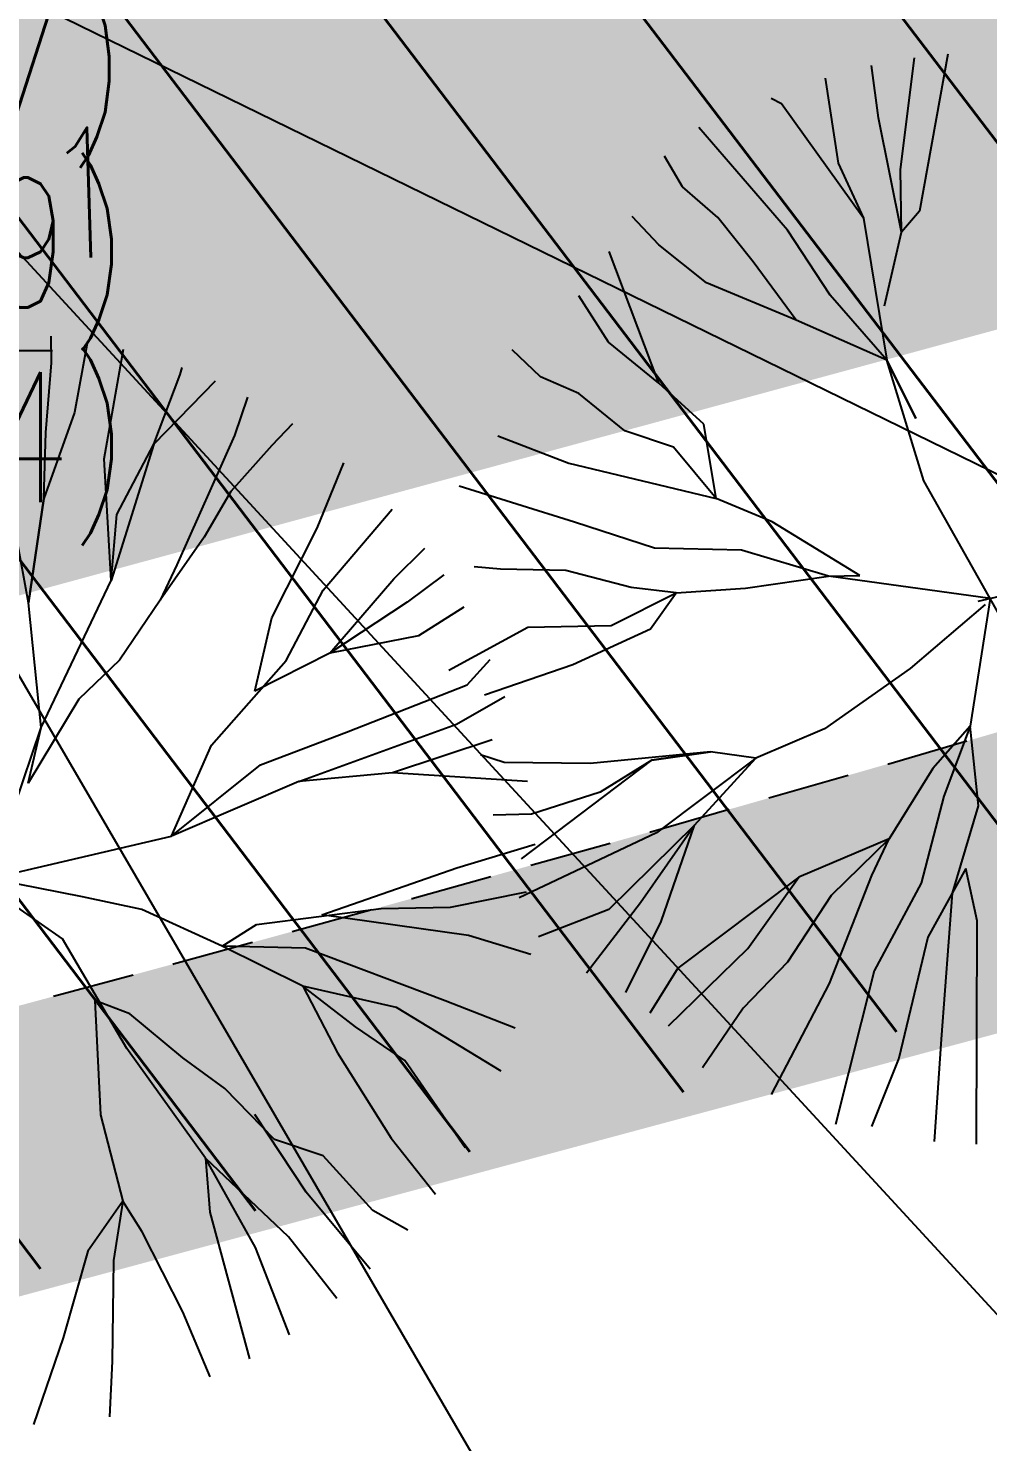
# Model space of a CAD drawing. Extents: x 352140 to 354978, y 6304672 to 6307963.
# Drawn here: x 352510.14 to 352517.53, y 6305980.19 to 6305991.07 of the extents above; entities that cross this region are included whole.
import ezdxf
from ezdxf import colors
from ezdxf.entities.mleader import LeaderData, LeaderLine
from ezdxf.enums import TextEntityAlignment as Align
from ezdxf.math import Vec2, Vec3

# ---------------------------------------------------------------- set-up
doc = ezdxf.new("R2010")
doc.units = 0
for name, pattern in [('CENTER', [50.800000000000004, 31.75, -6.35, 6.35, -6.35]), ('CONTINUOS', [0]), ('DASHDOT', [1, 0.5, -0.25, 0, -0.25]), ('DASHDOTX2', [2, 1, -0.5, 0, -0.5]), ('DASHED', [19.049999999999997, 12.7, -6.35])]:
    doc.linetypes.add(name, pattern=pattern)
doc.layers.get('0').update_dxf_attribs({"linetype": 'CONTINUOUS'})
for name, color, linetype in [('00-S2_ALL AREA APORTANTES', 150, 'CONTINUOUS'), ('00_All ext_Colector', 1, 'CONTINUOUS'), ('00_All ext_Txt', 4, 'CONTINUOUS'), ('02_Geo ext_Acotamiento', 7, 'CONTINUOUS'), ('02_Geo ext_Eje', 4, 'CONTINUOUS'), ('03_Pav ext_HCV', 34, 'CONTINUOUS'), ('03_Pav ext_Vereda HC', 42, 'CONTINUOUS'), ('03_Pav proy_Solera Tipo A', 1, 'CONTINUOUS'), ('03_S2_Pav ext_Borde vereda', 7, 'CONTINUOUS'), ('03_S3_Pav ext_Cota', 2, 'CONTINUOUS'), ('05_All ext_Txt', 4, 'CONTINUOUS'), ('Paisajismo', 253, 'CONTINUOUS')]:
    doc.layers.add(name, color=color, linetype=linetype)
doc.layers.add('0_ASD_LINEA OFICIAL', color=253, linetype='DASHDOT', lineweight=20)
doc.layers.add('EJE PROYECTADO', color=7, linetype='DASHDOTX2', lineweight=15)
doc.styles.add('ROMANS', font='romans.shx', dxfattribs={"width": 0.75})
doc.dimstyles.new('Principal', dxfattribs={"dimscale": 0, "dimtxt": 2, "dimasz": 2, "dimexe": 1, "dimexo": 1, "dimtad": 1, "dimrnd": 0.05, "dimzin": 1, "dimtxsty": 'ROMANS', "dimcen": 2.5, "dimclrt": 2, "dimaunit": 2, "dimadec": 0, "dimazin": 0, "dimtfac": 1, "dimtmove": 0, "dimatfit": 3, "dimfxl": 1, "dimfxlon": 1, "dimarcsym": 0})

# ---------------------------------------------------------------- blocks, each defined once
blk = doc.blocks.new('*U962')
at = {"layer": 'EJE PROYECTADO', "color": 7, "linetype": 'DASHDOT', "lineweight": 15, "ltscale": 4}
blk.add_arc((352413.813498197, 6306342.279044189), 360.9256369803223, 281.3755371353075, 288.7388142307469, dxfattribs=at)
blk = doc.blocks.new('_Dot')
at = {"color": 0, "linetype": 'ByBlock', "lineweight": -2}
blk.add_line((-0.5, 0), (-1, 0), dxfattribs=at)
at = {"color": 0, "linetype": 'ByBlock', "const_width": 0.5}
blk.add_lwpolyline([(-0.25, 0, 1), (0.25, 0, 1)], format="xyb", close=True, dxfattribs=at)
blk = doc.blocks.new('A$C27410629')
at = {"layer": '0_ASD_LINEA OFICIAL', "ltscale": 8}
blk.add_lwpolyline([(105.3969465088849, 1035.562361611197, 0.5, 0.5, 0.0290783963948155), (96.49739032833118, 1087.586790840495, 0.5, 0.5, 0), (93.67239595213323, 1099.099954622301, 0.5, 0.5, -0.0248918154574144), (93.1686848455247, 1101.536063994684, 0.5, 0.5, 0.0280001755021464), (85.58360530758229, 1125.976145468789, 0.5, 0.5, 0), (80.53034666677559, 1140.452970316577, 0.5, 0.5, -0.01403462392197), (70.93430501161492, 1165.446933883543, 0.5, 0.5, -0.0411311629425888), (65.72926351752159, 1185.310126999917, 0.5, 0.5, -0.0226826871159949), (64.30173641118381, 1196.270282113328, 0.5, 0.5, -0.3153492887079679), (94.44469839795784, 1249.334472017374, 0.5, 0.5, -0.066924510750147), (109.8147584422877, 1254.193915082663, 0.5, 0.5, -0.1176268807226383), (137.5068959888558, 1252.464406617455, 0.5, 0.5, -0.0442755829468663), (147.2508640152264, 1248.520743937503, 0.5, 0.5, 0), (172.0219517330806, 1234.851772024538, 0.5, 0.5, 0.017506752806276), (184.8220180485951, 1228.362281347179, 0.5, 0.5, -0.0115899727683481), (202.0240396122099, 1219.429553328131, 0.5, 0.5, 0.0894508396498436), (234.6303973079339, 1209.248334625051, 0.5, 0.5, 0.0207485710579163), (245.5796070346114, 1209.119370963425, 0.5, 0.5, 0.0292650525021234), (260.9574949201233, 1210.47964378159, 0.5, 0.5, 0.0145516934507563), (283.5421609954101, 1214.484549576148, 0.5, 0.5, 0.0321136014722069), (329.8150799274445, 1226.935406510711, 0.5, 0.5, 0.0079173357297827)], format="xyseb", dxfattribs=at)
blk = doc.blocks.new('*D1442')
at = {"layer": '02_Geo ext_Acotamiento', "color": 0, "lineweight": -2, "transparency": 16777216}
blk.add_line((352488.1045138871, 6305991.360616763), (352486.3127571843, 6305997.142946308), dxfattribs=at)
at = {"layer": '02_Geo ext_Acotamiento', "color": 0, "transparency": 16777216}
blk.add_solid([(352486.471956031, 6305997.192276876), (352486.1535583376, 6305997.093615741), (352486.0167737762, 6305998.098139389)], dxfattribs=at)
at = {"layer": '02_Geo ext_Acotamiento', "color": 2, "transparency": 16777216, "insert": (352488.2236923871, 6305994.04286041), "char_height": 1, "attachment_point": 5, "rotation": 287.2165161879462, "style": 'ROMANS'}
blk.add_mtext('R102,70', dxfattribs=at)
blk = doc.blocks.new('1.0 - LO RECABARREN LOTEO PARQUE - VEGETACION PROPUESTA ETAPA MUNICIPAL')
at = {"layer": 'Paisajismo', "color": 251}
for p, q in [((352516.8583697413, 6305989.98334603), (352516.9669594479, 6305990.844276547)), ((352517.2230000942, 6305990.87216335), (352517.0051815568, 6305989.664111227)), ((352516.6899331944, 6305990.38267525), (352516.6359182868, 6305990.784329509)), ((352516.2797757309, 6305990.688425696), (352516.3797621313, 6305990.032806753)), ((352515.9437732268, 6305990.489339845), (352515.8628690727, 6305990.531536183)), ((352516.5747080134, 6305989.608906951), (352515.9437732268, 6305990.489339845)), ((352515.9888987189, 6305989.517673436), (352515.3063533171, 6305990.306502975)), ((352516.8674861813, 6305989.500507524), (352516.6899331944, 6305990.38267525)), ((352515.1814434623, 6305989.849838676), (352515.0434216413, 6305990.0877483)), ((352516.3797621313, 6305990.032806753), (352516.5747080134, 6305989.608906951)), ((352516.8674861813, 6305989.500507524), (352516.8583697413, 6305989.98334603)), ((352515.452949797, 6305989.614449364), (352515.1814434623, 6305989.849838676)), ((352517.0051815568, 6305989.664111227), (352516.8674861813, 6305989.500507524)), ((352514.9988701971, 6305989.404850188), (352514.7936428263, 6305989.622354815)), ((352515.7264714064, 6305989.272206036), (352515.452949797, 6305989.614449364)), ((352516.5747080134, 6305989.608906951), (352516.7555681093, 6305988.516645031)), ((352516.3188400261, 6305989.016152654), (352515.9888987189, 6305989.517673436)), ((352516.7373878372, 6305988.934538316), (352516.8674861813, 6305989.500507524)), ((352514.998897412, 6305988.338201175), (352514.6163346695, 6305989.353304345)), ((352515.366456125, 6305989.109908328), (352514.9988701971, 6305989.404850188)), ((352516.0554062196, 6305988.824110746), (352515.7264714064, 6305989.272206036)), ((352516.0554062196, 6305988.824110746), (352515.366456125, 6305989.109908328)), ((352514.6108270749, 6305988.652881307), (352514.3828357903, 6305989.010834979)), ((352516.7555681093, 6305988.516645031), (352516.3188400261, 6305989.016152654)), ((352516.7555681093, 6305988.516645031), (352516.0554062196, 6305988.824110746)), ((352510.3240878467, 6305988.494069972), (352510.3201838132, 6305988.700841324)), ((352510.5993743859, 6305988.659905201), (352510.50069446, 6305988.112611965)), ((352510.7286857429, 6305987.754658293), (352510.877418469, 6305988.599772315)), ((352514.0874267266, 6305988.386095157), (352513.8698181719, 6305988.595776787)), ((352514.998897412, 6305988.338201175), (352514.6108270749, 6305988.652881307)), ((352510.280782346, 6305987.958773547), (352510.3240878467, 6305988.494069972)), ((352511.3138769765, 6305988.405862967), (352511.3301848616, 6305988.458085684)), ((352516.9777162038, 6305988.066533508), (352516.7555681093, 6305988.516645031)), ((352516.7555681093, 6305988.516645031), (352516.9777162038, 6305988.066533508)), ((352517.0401886411, 6305987.586681838), (352516.7555681093, 6305988.516645031)), ((352511.1103936287, 6305987.867542236), (352511.3138769765, 6305988.405862967)), ((352511.5821805201, 6305988.354411446), (352511.1103936287, 6305987.867542236)), ((352514.3836110659, 6305988.258066928), (352514.0874267266, 6305988.386095157)), ((352515.3467586194, 6305988.022761858), (352514.998897412, 6305988.338201175)), ((352511.8322060727, 6305988.23068244), (352511.7308916035, 6305987.934584755)), ((352514.7362128183, 6305987.970764278), (352514.3836110659, 6305988.258066928)), ((352510.50069446, 6305988.112611965), (352510.2636702196, 6305987.450696999)), ((352512.1781830248, 6305988.023821691), (352512.0185806352, 6305987.857967401)), ((352515.4404121154, 6305987.449581436), (352515.3467586194, 6305988.022761858)), ((352510.2636702196, 6305987.450696999), (352510.280782346, 6305987.958773547)), ((352511.7308916035, 6305987.934584755), (352511.2870918808, 6305986.940058078)), ((352513.7596110278, 6305987.932418905), (352514.3066216145, 6305987.721366949)), ((352515.1124883103, 6305987.844248245), (352514.7362128183, 6305987.970764278)), ((352511.1103936287, 6305987.867542236), (352510.7830091475, 6305986.819131758)), ((352510.8268190673, 6305987.327712384), (352511.1103936287, 6305987.867542236)), ((352512.0185806352, 6305987.857967401), (352511.7047798096, 6305987.504631806)), ((352515.4404121154, 6305987.449581436), (352515.1124883103, 6305987.844248245)), ((352510.7830091475, 6305986.819131758), (352510.7286857429, 6305987.754658293)), ((352512.3678182435, 6305987.222093801), (352512.5741367986, 6305987.725409146)), ((352514.3066216145, 6305987.721366949), (352515.4404121154, 6305987.449581436)), ((352517.6204868084, 6305986.555409249), (352517.0401886411, 6305987.586681838)), ((352511.7047798096, 6305987.504631806), (352511.4977634717, 6305987.153312402)), ((352514.3488801667, 6305987.268629591), (352513.4623447655, 6305987.545854156)), ((352510.1453174085, 6305986.646748837), (352510.2636702196, 6305987.450696999)), ((352510.2636702196, 6305987.450696999), (352510.1453174085, 6305986.646748837)), ((352512.4135163583, 6305986.743022104), (352512.9454424869, 6305987.368123252)), ((352515.4404121154, 6305987.449581436), (352515.4404121154, 6305987.449581436)), ((352515.8710874609, 6305987.270648027), (352515.4404121154, 6305987.449581436)), ((352510.7830091475, 6305986.819131758), (352510.8268190673, 6305987.327712384)), ((352514.9669355734, 6305987.066508769), (352514.3488801667, 6305987.268629591)), ((352516.5465714034, 6305986.855818152), (352515.8710874609, 6305987.270648027)), ((352510.1453174085, 6305986.646748837), (352510.0565148834, 6305987.138203667)), ((352511.4977634717, 6305987.153312402), (352511.1597867721, 6305986.665902957)), ((352512.0188450653, 6305986.531239247), (352512.3678182435, 6305987.222093801)), ((352512.9584573691, 6305986.83073667), (352513.1966291621, 6305987.067928296)), ((352515.6348535784, 6305987.052397432), (352514.9669355734, 6305987.066508769)), ((352516.3063024019, 6305986.851281651), (352515.6348535784, 6305987.052397432)), ((352511.2870918808, 6305986.940058078), (352511.1597867721, 6305986.665902957)), ((352513.7789834644, 6305986.906386761), (352513.5775546101, 6305986.922708634)), ((352517.4582891709, 6305986.659241947), (352518.9472438571, 6305987.008040212)), ((352510.5004433685, 6305986.225873382), (352510.7830091475, 6305986.819131758)), ((352512.4664708831, 6305986.257934677), (352512.9584573691, 6305986.83073667)), ((352513.3434919254, 6305986.862264062), (352513.06240035, 6305986.651570287)), ((352514.2819860306, 6305986.895758365), (352513.7789834644, 6305986.906386761)), ((352514.7872673357, 6305986.764420209), (352514.2819860306, 6305986.895758365)), ((352515.6670974631, 6305986.759043053), (352516.3063024019, 6305986.851281651)), ((352516.3063024019, 6305986.851281651), (352516.5465714034, 6305986.855818152)), ((352517.5499743932, 6305986.680719865), (352516.3063024019, 6305986.851281651)), ((352512.129941856, 6305986.203189177), (352512.4135163583, 6305986.743022104)), ((352514.6309764334, 6305986.472242277), (352515.1336727491, 6305986.722246177)), ((352515.1336727491, 6305986.722246177), (352514.7872673357, 6305986.764420209)), ((352514.9340791581, 6305986.445184893), (352515.1336727491, 6305986.722246177)), ((352515.1336727491, 6305986.722246177), (352515.6670974631, 6305986.759043053)), ((352510.2435666597, 6305985.686544535), (352510.1453174085, 6305986.646748837)), ((352511.1597867721, 6305986.665902957), (352510.848003506, 6305986.205710317)), ((352513.06240035, 6305986.651570287), (352512.4664708831, 6305986.257934677)), ((352513.4978604136, 6305986.613409971), (352513.1477581722, 6305986.391551312)), ((352517.5121868901, 6305986.633537339), (352516.9339412481, 6305986.141588319)), ((352517.5499743932, 6305986.680719865), (352517.3963583441, 6305985.696013298)), ((352511.8887467107, 6305985.965270551), (352512.0188450653, 6305986.531239247)), ((352513.1477581722, 6305986.391551312), (352512.4664708831, 6305986.257934677)), ((352513.3822908061, 6305986.127977439), (352513.9902583541, 6305986.460144927)), ((352513.9902583541, 6305986.460144927), (352514.6309764334, 6305986.472242277)), ((352514.3358702058, 6305986.172259031), (352514.9340791581, 6305986.445184893)), ((352510.2435666597, 6305985.686544535), (352510.5004433685, 6305986.225873382)), ((352510.848003506, 6305986.205710317), (352510.533193898, 6305985.905803246)), ((352511.5547224951, 6305985.550957661), (352512.129941856, 6305986.203189177)), ((352512.4664708831, 6305986.257934677), (352511.8887467107, 6305985.965270551)), ((352513.5221976266, 6305986.015685975), (352513.7005096165, 6305986.211297393)), ((352513.6564821551, 6305985.938052046), (352514.3358702058, 6305986.172259031)), ((352516.9339412481, 6305986.141588319), (352516.2751022619, 6305985.674842944)), ((352512.5943764542, 6305985.650760184), (352513.5221976266, 6305986.015685975)), ((352510.533193898, 6305985.905803246), (352510.144850181, 6305985.257100115)), ((352513.4421415371, 6305985.712843412), (352513.8134478797, 6305985.925815786)), ((352509.8502093033, 6305984.52301478), (352510.2435666597, 6305985.686544535)), ((352510.144850181, 6305985.257100115), (352510.2435666597, 6305985.686544535)), ((352511.9315023471, 6305985.397728903), (352512.5943764542, 6305985.650760184)), ((352512.2276866882, 6305985.269700674), (352513.4421415371, 6305985.712843412)), ((352516.2751022619, 6305985.674842944), (352515.7452060204, 6305985.451047732)), ((352517.3963583441, 6305985.696013298), (352517.1087486636, 6305985.36989754)), ((352517.3963583441, 6305985.696013298), (352517.1928727097, 6305985.157695599)), ((352517.3963583441, 6305985.696013298), (352517.3963583441, 6305985.696013298)), ((352517.4613526434, 6305985.082594931), (352517.3963583441, 6305985.696013298)), ((352511.2474787671, 6305984.850335127), (352511.5547224951, 6305985.550957661)), ((352513.7171435086, 6305985.591786172), (352512.9474849121, 6305985.336738702)), ((352511.2474787671, 6305984.850335127), (352511.9315023471, 6305985.397728903)), ((352513.8070925062, 6305985.417633465), (352513.6250088736, 6305985.474572206)), ((352514.4709341947, 6305985.410042373), (352513.8070925062, 6305985.417633465)), ((352513.9417766499, 6305984.675534671), (352514.9443100906, 6305985.435926075)), ((352515.3971437488, 6305985.497923564), (352514.4709341947, 6305985.410042373)), ((352514.9443100906, 6305985.435926075), (352514.5484004936, 6305985.187938407)), ((352514.9443100906, 6305985.435926075), (352515.3971437488, 6305985.497923564)), ((352515.3971437488, 6305985.497923564), (352514.9443100906, 6305985.435926075)), ((352515.7452060204, 6305985.451047732), (352514.981597875, 6305984.875429079)), ((352515.2742514552, 6305984.934402219), (352515.7452060204, 6305985.451047732)), ((352515.7452060204, 6305985.451047732), (352515.3971437488, 6305985.497923564)), ((352512.9474849121, 6305985.336738702), (352512.2276866882, 6305985.269700674)), ((352512.9474849121, 6305985.336738702), (352512.2276866882, 6305985.269700674)), ((352513.9873652344, 6305985.27071223), (352512.9474849121, 6305985.336738702)), ((352517.1087486636, 6305985.36989754), (352516.7717807447, 6305984.829059572)), ((352512.2276866882, 6305985.269700674), (352511.2474787671, 6305984.850335127)), ((352514.5484004936, 6305985.187938407), (352514.0174954732, 6305985.017571718)), ((352517.1928727097, 6305985.157695599), (352517.0186068456, 6305984.486309133)), ((352517.2603889876, 6305984.410704386), (352517.4613526434, 6305985.082594931)), ((352514.0174954732, 6305985.017571718), (352513.7238353398, 6305985.012027144)), ((352509.7585240809, 6305984.501536862), (352511.2474787671, 6305984.850335127)), ((352514.981597875, 6305984.875429079), (352513.9228164001, 6305984.374410172)), ((352515.2742514552, 6305984.934402219), (352514.6128351573, 6305984.285695932)), ((352514.8582033934, 6305984.338623575), (352515.2742514552, 6305984.934402219)), ((352515.0168324363, 6305984.192696539), (352515.2742514552, 6305984.934402219)), ((352513.4429284425, 6305984.605958669), (352514.0461071917, 6305984.786741129)), ((352516.7717807447, 6305984.829059572), (352516.0763143113, 6305984.534707283)), ((352516.7717807447, 6305984.829059572), (352516.326010775, 6305984.39306246)), ((352516.6392514639, 6305984.545336058), (352516.7717807447, 6305984.829059572)), ((352510.5619441576, 6305984.38308879), (352509.8502093033, 6305984.52301478)), ((352512.4039313682, 6305984.244208634), (352513.4429284425, 6305984.605958669)), ((352516.0763143113, 6305984.534707283), (352515.1442990302, 6305983.832844867)), ((352515.6844722794, 6305983.983922174), (352516.0763143113, 6305984.534707283)), ((352516.3130418079, 6305983.714033477), (352516.6392514639, 6305984.545336058)), ((352517.3622680449, 6305984.599238381), (352517.0705704895, 6305984.070469129)), ((352517.4502844581, 6305984.198391266), (352517.3622680449, 6305984.599238381)), ((352513.3943007948, 6305984.302945843), (352513.9796057277, 6305984.420892083)), ((352517.0186068456, 6305984.486309133), (352516.6574653393, 6305983.811394283)), ((352517.1747867076, 6305983.286686087), (352517.2603889876, 6305984.410704386)), ((352510.4078168191, 6305984.059490226), (352509.9207217184, 6305984.397704164)), ((352511.0178019284, 6305984.284800666), (352510.5619441576, 6305984.38308879)), ((352512.8603694342, 6305984.292864725), (352513.3943007948, 6305984.302945843)), ((352514.4411465474, 6305983.796273454), (352514.8582033934, 6305984.338623575)), ((352516.326010775, 6305984.39306246), (352515.9885384944, 6305983.878937216)), ((352511.637370533, 6305984.002535522), (352511.0178019284, 6305984.284800666)), ((352511.9013109877, 6305984.167861673), (352512.8603694342, 6305984.292864725)), ((352513.5332243481, 6305984.084401295), (352512.4039313682, 6305984.244208634)), ((352514.6128351573, 6305984.285695932), (352514.0738014594, 6305984.074264004)), ((352514.745619673, 6305983.644188508), (352515.0168324363, 6305984.192696539)), ((352517.44498307, 6305982.477853284), (352517.4502844581, 6305984.198391266)), ((352511.637370533, 6305984.002535522), (352511.9013109877, 6305984.167861673)), ((352514.0135094951, 6305983.938171046), (352513.5332243481, 6305984.084401295)), ((352510.9044953019, 6305983.213706854), (352510.4078168191, 6305984.059490226)), ((352512.2574457267, 6305983.693557695), (352511.637370533, 6305984.002535522)), ((352512.2785930313, 6305983.987917074), (352511.637370533, 6305984.002535522)), ((352513.3545259959, 6305983.580651123), (352512.2785930313, 6305983.987917074)), ((352515.0722363804, 6305983.388724725), (352515.6844722794, 6305983.983922174)), ((352517.0705704895, 6305984.070469129), (352516.846785154, 6305983.140473178)), ((352515.9885384944, 6305983.878937216), (352515.6480398754, 6305983.525097543)), ((352515.1442990302, 6305983.832844867), (352514.929602563, 6305983.48665839)), ((352516.6574653393, 6305983.811394283), (352516.3593006301, 6305982.629915037)), ((352512.9805431851, 6305983.530579395), (352512.2574457267, 6305983.693557695)), ((352512.2574457267, 6305983.693557695), (352512.5245882033, 6305983.179837734)), ((352512.6639453148, 6305983.380544287), (352512.2574457267, 6305983.693557695)), ((352515.8665831182, 6305982.860334933), (352516.3130418079, 6305983.714033477)), ((352510.6571648412, 6305983.583170016), (352510.7005053042, 6305982.702101879)), ((352510.9261469681, 6305983.481353508), (352510.6571648412, 6305983.583170016)), ((352513.8930408711, 6305983.369488189), (352513.3545259959, 6305983.580651123)), ((352511.3331531452, 6305983.141627418), (352510.9261469681, 6305983.481353508)), ((352513.7841153951, 6305983.039945822), (352512.9805431851, 6305983.530579395)), ((352515.6480398754, 6305983.525097543), (352515.3362566076, 6305983.064904903)), ((352513.0427405006, 6305983.12045844), (352512.6639453148, 6305983.380544287)), ((352511.5079605608, 6305982.369936639), (352510.9044953019, 6305983.213706854)), ((352517.1202644714, 6305982.498560129), (352517.1747867076, 6305983.286686087)), ((352511.6580506101, 6305982.907246179), (352511.3331531452, 6305983.141627418)), ((352512.5245882033, 6305983.179837734), (352512.939220962, 6305982.523526316)), ((352513.507838142, 6305982.450127434), (352513.0427405006, 6305983.12045844)), ((352516.846785154, 6305983.140473178), (352516.6355073599, 6305982.613221812)), ((352512.0393699445, 6305982.513590603), (352511.6580506101, 6305982.907246179)), ((352510.7005053042, 6305982.702101879), (352510.8732951619, 6305982.037268147)), ((352512.2833565225, 6305982.108634043), (352511.8899678912, 6305982.704969918)), ((352512.4156432075, 6305982.387074527), (352512.0393699445, 6305982.513590603)), ((352512.939220962, 6305982.523526316), (352513.2801380239, 6305982.09182173)), ((352512.1490798096, 6305981.763965964), (352511.5079605608, 6305982.369936639)), ((352511.5079605608, 6305982.369936639), (352511.5421342521, 6305981.953761256)), ((352511.8948259865, 6305981.682422603), (352511.5079605608, 6305982.369936639)), ((352512.7974647317, 6305981.96670311), (352512.4156432075, 6305982.387074527)), ((352510.8732951619, 6305982.037268147), (352510.6025219483, 6305981.654263834)), ((352510.8732951619, 6305982.037268147), (352510.8017808956, 6305981.581612007)), ((352511.0220659497, 6305981.803063036), (352510.8732951619, 6305982.037268147)), ((352512.7772694843, 6305981.514195645), (352512.2833565225, 6305982.108634043)), ((352511.5421342521, 6305981.953761256), (352511.8473028756, 6305980.823456977)), ((352513.0662701085, 6305981.815236434), (352512.7974647317, 6305981.96670311)), ((352511.3354146841, 6305981.185090382), (352511.0220659497, 6305981.803063036)), ((352512.5200843914, 6305981.287960242), (352512.1490798096, 6305981.763965964)), ((352510.6025219483, 6305981.654263834), (352510.4140084195, 6305980.986564456)), ((352510.8017808956, 6305981.581612007), (352510.7897104415, 6305980.8063928)), ((352512.156530372, 6305981.007905421), (352511.8948259865, 6305981.682422603)), ((352511.5459599853, 6305980.68592949), (352511.3354146841, 6305981.185090382)), ((352510.4140084195, 6305980.986564456), (352510.1852846438, 6305980.318105871)), ((352510.7897104415, 6305980.8063928), (352510.7710851155, 6305980.378460576))]:
    blk.add_line(p, q, dxfattribs=at)

msp = doc.modelspace()

# ---------------------------------------------------------------- hatches: boundary and pattern name
at = {"layer": '00-S2_ALL AREA APORTANTES', "linetype": 'DASHED', "lineweight": 40, "ltscale": 0.25}
h = msp.add_hatch(dxfattribs=at)
h.set_pattern_fill('ANSI31', color=150, scale=0.5, angle=82.24516604670927)
h.set_pattern_definition([(127.2451660467093, (0, 0), (-1.263734244477452, -0.9607975902004564), [])])
edge = h.paths.add_edge_path()
edge.add_line((352504.6759193268, 6305992.977833404), (352507.8227190353, 6305980.880410058))
edge.add_arc((352413.8134984157, 6306342.279043438), 373.4256361982561, 284.5809840346455, 288.7388142543311)
edge.add_arc((352405.3488427031, 6306373.115849193), 405.3515892739023, 288.4715946656918, 290.2860910784061)
edge.add_arc((352689.6646749965, 6305611.165349734), 407.9197665451234, 110.297498533501, 110.63812503680089, ccw=False)
edge.add_line((352548.1594682792, 6305993.754963302), (352552.2168315117, 6305995.230627074))
edge.add_line((352552.2168315117, 6305995.230627074), (352548.0062337617, 6306007.000845026))
edge.add_line((352548.0062337617, 6306007.000845026), (352543.8232844782, 6306005.478764309))
edge.add_arc((352689.6646922219, 6305611.165303677), 420.4198157172066, 110.2974985578418, 110.632811170711)
edge.add_line((352541.5181508819, 6306004.618507676), (352529.7625162407, 6306000.485040959))
edge.add_arc((352413.8134983288, 6306342.279043749), 360.9256365207904, 284.5809926338536, 288.7388142333925, ccw=False)
at = {"layer": '03_Pav ext_HCV'}
h = msp.add_hatch(dxfattribs=at)
h.set_pattern_fill('SWAMP', color=256, scale=0.025, angle=-5.878428e-10, style=0)
h.set_pattern_definition([(359.9999999994121, (0, 0), (0.3175000000056422, 0.5499261309017425), [0.079375, -0.555625]), (90, (0.0396875, -4.072e-13), (-0.3174999999943578, 0.5499261309082575), [0.0396875, -1.06016476181]), (90, (0.049609375, -5.09e-13), (-0.3174999999943578, 0.5499261309082575), [0.03175, -1.06810226181]), (90, (0.029765625, -3.054e-13), (-0.3174999999943578, 0.5499261309082575), [0.03175, -1.06810226181]), (59.99999999941215, (0.05953125, -6.108e-13), (-0.3174999995629745, 0.5499261311573168), [0.0254, -0.6096]), (119.9999999994121, (0.01984375, -2.036e-13), (-0.6349999995686166, 2.555744e-10), [0.0254, -0.6095999999999999])])
edge = h.paths.add_edge_path()
edge.add_line((352582.7604781822, 6306009.990682307), (352582.7094065281, 6306010.214427269))
edge.add_line((352582.7094065281, 6306010.214427269), (352580.9699995404, 6306009.759601035))
edge.add_line((352580.9699995404, 6306009.759601035), (352579.3317819714, 6306016.365140463))
edge.add_arc((352669.2469957958, 6305675.880273432), 352.1571955173803, 104.7929578461864, 110.8093104427475)
edge.add_arc((352411.0130488128, 6306355.120968377), 374.5151511775018, 284.27325860252904, 290.8219381845124, ccw=False)
edge.add_line((352503.3485315067, 6305992.166760388), (352504.8924171243, 6305985.547212779))
edge.add_arc((352405.9232445408, 6306371.355446129), 398.3000000538462, 284.1285415200615, 284.38752353333007, ccw=False)
edge.add_line((352503.1475245466, 6305985.103806106), (352503.1929585375, 6305984.909003809))
edge.add_arc((352405.9232442284, 6306371.355446003), 398.5000000080018, 284.128039602825, 290.667801749784)
edge.add_arc((352670.9825796759, 6305669.376605959), 351.8537880972383, 104.5210170049202, 110.70655520670539, ccw=False)
edge = h.paths.add_edge_path()
edge.add_line((352578.7831344952, 6306019.322153868), (352577.1555167001, 6306025.920201077))
edge.add_line((352577.1555167001, 6306025.920201077), (352578.8859105903, 6306026.384294473))
edge.add_line((352578.8859105903, 6306026.384294473), (352578.8380086585, 6306026.578479623))
edge.add_arc((352675.6947541877, 6305655.822097072), 383.1990662264831, 104.6407945569434, 110.6467041322223)
edge.add_arc((352411.0264432293, 6306355.091504763), 364.4828849652177, 284.02077218571867, 290.8202080741271, ccw=False)
edge.add_line((352499.3310434624, 6306001.467310158), (352499.3311277809, 6306001.466948634))
edge.add_line((352499.3311277809, 6306001.466948634), (352499.3764760409, 6306001.272513909))
edge.add_arc((352411.0264434375, 6306355.091504628), 364.6828847836657, 284.0202827655139, 284.3031292632124)
edge.add_line((352501.1220561732, 6306001.712972428), (352502.6669609626, 6305995.089055029))
edge.add_arc((352411.0169527672, 6306355.112414695), 371.5057785658549, 284.2822463465426, 290.8175694360228)
edge.add_arc((352668.8214646695, 6305677.181264676), 353.7898938037449, 104.74375924454031, 110.8243385451189, ccw=False)
at = {"layer": '03_Pav ext_Vereda HC'}
h = msp.add_hatch(dxfattribs=at)
h.set_pattern_fill('DOTS', color=256, scale=0.2, style=0)
h.set_pattern_definition([(0, (0, 0), (0.15875, 0.3175), [0, -0.3175])])
h.paths.add_polyline_path([(352533.7781987465, 6305988.647630177, 0.0012344985873451), (352535.6751261651, 6305989.286498093), (352535.0273047539, 6305991.17866681, -0.0012368732376554), (352533.135689451, 6305990.541615871, -0.0205300987090724), (352503.8853697219, 6305981.940228953), (352503.2840382412, 6305984.518491437), (352499.4039184833, 6305983.544208242), (352499.9993888386, 6305980.991075858, -0.0088871029066398), (352487.1047705442, 6305978.156272031, -0.0145554952433639), (352464.6282001356, 6305974.170378275, -0.0089901834447136), (352459.9926205119, 6305973.570179023), (352460.1984365284, 6305971.58073849, 0.0090193317601268), (352464.9206284034, 6305972.191872346, 0.0145516934643665), (352487.5052945014, 6305976.196778146, 0.0321135926008381)])
h.paths.add_polyline_path([(352453.0159213873, 6305972.983824089, -0.0068005053920136), (352449.4833227422, 6305972.830716716, -0.0090666416786755), (352444.7696182578, 6305972.776126778), (352444.5771080579, 6305970.777466943, 0.0163831034820658), (352453.2219476648, 6305970.992351152)])
h.paths.add_polyline_path([(352389.6460369565, 6305991.879874823, -0.0175332208634532), (352376.9513572305, 6305998.31509122), (352352.1532079588, 6306011.99899601, 0.0444036337484985), (352342.053580769, 6306016.089608755, 0.1133237876608219), (352314.4714570943, 6306018.047333277), (352314.9360717349, 6306016.097052595, -0.1572406347358349), (352351.2139975071, 6306010.232972499), (352375.9850852466, 6305996.564000573, 0.0175063699942604), (352388.7848668274, 6305990.074641938, -0.0115901603268221), (352405.9871731158, 6305981.141781882, 0.0867620637740209), (352437.5751283567, 6305971.093253941), (352437.7670282808, 6305973.085577833, -0.0864982168626583), (352406.9311932966, 6305982.905094895, 0.0115902421848068)])
h.paths.add_polyline_path([(352298.9308368329, 6306011.291528256, -0.0407699137093401), (352308.0869286793, 6306014.635858133), (352307.6251471448, 6306016.57596012, 0.043034433953701), (352297.5531387314, 6306012.854879401, 0.2722251189562815), (352266.1428912832, 6305966.550484804), (352264.4334961653, 6305966.567898809, 0.0153159578732751), (352263.8567137016, 6305962.573567073), (352266.0299973136, 6305962.551427328, 0.0215469833585937), (352266.2729303729, 6305957.80291892, 0.0632834604165821), (352273.0108519612, 6305926.495241333, 0.0077036086267224), (352278.1261176606, 6305912.650623268), (352279.9891282905, 6305913.378097652, -0.0076770463793275), (352274.9122720579, 6305927.117035691, -0.0633905228513815), (352268.2648698925, 6305957.982510693, -0.3183358391945924)])

# ---------------------------------------------------------------- linework, layer by layer
at = {"layer": '00_All ext_Colector', "const_width": 0.2, "flags": 128}
msp.add_lwpolyline([(352509.3441753011, 6305990.176796795), (352549.402368494, 6306003.09811884)], dxfattribs=at)
at = {"layer": '02_Geo ext_Eje', "linetype": 'CENTER', "ltscale": 0.1, "const_width": 0.3, "flags": 128}
msp.add_lwpolyline([(352349.7941651538, 6305360.986179136), (352333.730647102, 6305385.38433976), (352322.6458402493, 6305532.966928915), (352325.4724959099, 6305533.689154229), (352324.9782857499, 6305541.216464717, -0.0430730453013547), (352325.4043864983, 6305548.019489972), (352326.0198571174, 6305553.01487301, 0.0567466563211069), (352326.2788606426, 6305558.677124443, 0.0530827278442723), (352322.9614058804, 6305581.537460914, -0.0117329756431764), (352321.9004653953, 6305586.060311737, -0.0377426060972922), (352321.6830361507, 6305587.704308246), (352320.6277056487, 6305606.515025469), (352318.8943534349, 6305637.411035581), (352316.7892697772, 6305667.786964302, -0.0183996813173624), (352316.3436445606, 6305681.538049384, 0.0170041331631064), (352316.1500777049, 6305688.998236747), (352315.31378516, 6305703.522596605), (352312.6918374835, 6305750.37859157), (352311.4519553234, 6305772.385277696, 0.013751602559812), (352309.3617608073, 6305797.274554484, 0.0290783963948155), (352300.4622046267, 6305849.298983713), (352297.6372102505, 6305860.812147494, -0.0248918154574144), (352297.1334991439, 6305863.248256867, 0.0280001755021464), (352289.548419606, 6305887.688338341), (352284.4951609652, 6305902.165163189, -0.01403462392197), (352274.89911931, 6305927.159126756, -0.0411311629425888), (352269.6940778159, 6305947.022319873, -0.0226826871159949), (352268.2665507096, 6305957.982474986, -0.3153492887079679), (352298.4095126963, 6306011.04666489, -0.066924510750147), (352313.7795727407, 6306015.906107956, -0.1176268807226383), (352341.4717102872, 6306014.17659949, -0.0442755829468663), (352351.2156783137, 6306010.23293681), (352375.9867660315, 6305996.563964897, 0.017506752806276), (352388.786832347, 6305990.07447422, -0.0115899727683481), (352405.9888539106, 6305981.141746201, 0.0894508396498436), (352438.5952116063, 6305970.960527497, 0.0207485710579163), (352449.544421333, 6305970.831563836, 0.0292650525021234), (352464.9223092185, 6305972.191836654, 0.0145516934507563), (352487.5069752938, 6305976.196742449, 0.0321136014722069), (352533.7798942258, 6305988.647599383, 0.0079173357297827), (352545.8890500274, 6305992.906879501, -0.0403444595114676), (352609.0597757555, 6306011.041688719), (352610.0312597433, 6306011.236337244), (352708.3522053605, 6306025.119196359)], format="xyb", dxfattribs=at)
at = {"layer": '03_Pav proy_Solera Tipo A', "linetype": 'CONTINUOS', "ltscale": 0.1}
msp.add_lwpolyline([(352503.1929585375, 6305984.909003809, 0.15, 0.15, 0.0285454314993715), (352546.5773184413, 6305998.503355424, 0.15, 0.15, -0.0262439477844458), (352582.7599509723, 6306010.020918329, 0.15, 0.15, -0.0003419660001356), (352584.6533197112, 6306010.507817759, 0.15, 0.15, 0), (352586.6321153694, 6306011.02479974, 0.15, 0.15, 0), (352588.5247371563, 6306011.515144521, 0.15, 0.15, -0.0312812553136791), (352617.2951473996, 6306017.816975603, 0.15, 0.15, 0), (352641.5924359696, 6306021.247501212, 0.15, 0.15, 0), (352688.2830038829, 6306027.839937897, 0.15, 0.15, -0.0343857095931216), (352695.4770359223, 6306028.355343725, 0.15, 0.15, 0.0346751936651647), (352702.8693602514, 6306028.889252855, 0.15, 0.15, 0), (352706.0136189333, 6306029.333188209, 0, 0, 0)], format="xyseb", dxfattribs=at)
at = {"layer": '03_S2_Pav ext_Borde vereda', "linetype": 'DASHED', "ltscale": 0.05}
msp.add_lwpolyline([(352533.135689451, 6305990.541615871, -0.0205300987090572), (352503.8853697219, 6305981.940228953), (352503.1929585266, 6305984.909003856)], format="xyb", dxfattribs=at)

# ---------------------------------------------------------------- block references
at = {"layer": '03_S2_Pav ext_Borde vereda', "linetype": 'Continuous'}
msp.add_blockref('A$C27410629', (352203.9623478023, 6304761.713605438), dxfattribs=at)
at = {"layer": 'EJE PROYECTADO', "color": 7, "linetype": 'DASHDOTX2', "lineweight": 15, "ltscale": 4}
msp.add_blockref('*U962', (0, 0), dxfattribs=at)
at = {"layer": 'Paisajismo'}
msp.add_blockref('1.0 - LO RECABARREN LOTEO PARQUE - VEGETACION PROPUESTA ETAPA MUNICIPAL', (0, 0), dxfattribs=at)

# ---------------------------------------------------------------- texts
at = {"layer": '00_All ext_Txt', "style": 'ROMANS', "width": 0.75}
msp.add_text('1', height=0.9999999999999997, rotation=1.755340339567075, dxfattribs=at).set_placement((352510.604093072, 6305989.005463402, 2.5132749e-09), align=Align.BOTTOM_CENTER)

# ---------------------------------------------------------------- dimensions: what is measured, and where the dimension line sits
at = {"layer": '02_Geo ext_Acotamiento'}
dim = msp.add_radius_dim(center=(352516.4139157392, 6305900.000952535), mpoint=(352486.0167737762, 6305998.098139389), dimstyle='Principal', override={"dimscale": 0, "dimfxl": 0.22}, dxfattribs=at)
dim.commit()
dim.dimension.update_dxf_attribs({"geometry": '*D1442', "text_midpoint": (352487.3566272392, 6305993.774184995), "dimtype": 164})

# ---------------------------------------------------------------- leaders
at = {"layer": '03_S3_Pav ext_Cota'}
ml = msp.add_multileader_mtext('Standard', dxfattribs=at)
ml.set_content('{\\C256;(682.22)\\P(682.37)}', color=2, style='ROMANS')
ml.set_leader_properties(color=7)
ml.set_arrow_properties(name='DOT')
ml.build(insert=Vec2(0, 0))
ml.multileader.update_dxf_attribs({"text_left_attachment_type": 6, "text_right_attachment_type": 6, "dogleg_length": 0, "arrow_head_size": 0.5})
ctx = ml.context
ctx.base_point, ctx.char_height, ctx.arrow_head_size, ctx.landing_gap_size, ctx.plane_origin, ctx.plane_x_axis, ctx.plane_y_axis = Vec3(352506.4108001981, 6305991.497212477, 2.658796823e-07), 1, 0.5, 0.0500000025053053, Vec3(352555.0233300219, 6306035.753735932, 4.88525869e-07), Vec3(1, 0, 5.672434878555774e-09), Vec3(6.806587941347077e-18, 1, -1.199941134111365e-09)
ctx.left_attachment, ctx.right_attachment = 6, 6
notes = []
notes.append((ctx, [(0, (1, 1, 0), (352506.4108001981, 6305991.497212477, 2.658796823e-07), (1, 0, 5.672434878555774e-09), 0, [(0, [(352503.3557184057, 6305992.135945916, 2.477834713e-07)], 0, [])])]))
ctx.mtext.insert, ctx.mtext.text_direction, ctx.mtext.defined_height, ctx.mtext.line_spacing_factor, ctx.mtext.line_spacing_style, ctx.mtext.flow_direction, ctx.mtext.extrusion = Vec3(352506.4608002006, 6305992.83054581, 2.645633825e-07), Vec3(1, 0, 5.672434878555774e-09), 1.006279192244013, 0.8999999999999998, 2, 5, Vec3(-5.672434878555774e-09, 1.19994113411135e-09, 1)
ml = msp.add_multileader_mtext('Standard', dxfattribs=at)
ml.set_content('{\\C256;(682.19)\\P(682.04)}', color=2, style='ROMANS')
ml.set_leader_properties(color=7)
ml.set_arrow_properties(name='DOT')
ml.build(insert=Vec2(0, 0))
ml.multileader.update_dxf_attribs({"text_left_attachment_type": 6, "text_right_attachment_type": 6, "dogleg_length": 0, "arrow_head_size": 0.5})
ctx = ml.context
ctx.base_point, ctx.char_height, ctx.arrow_head_size, ctx.landing_gap_size, ctx.plane_origin, ctx.plane_x_axis, ctx.plane_y_axis = Vec3(352506.4279340492, 6305988.588965299, 2.658796823e-07), 1, 0.5, 0.0500000025053053, Vec3(352555.040463873, 6306032.845488753, 4.88525869e-07), Vec3(1, 0, 5.672434878555774e-09), Vec3(6.806587941347077e-18, 1, -1.199941134111365e-09)
ctx.left_attachment, ctx.right_attachment = 6, 6
notes.append((ctx, [(0, (1, 1, 0), (352506.4279340492, 6305988.588965299, 2.658796823e-07), (1, 0, 5.672434878555774e-09), 0, [(0, [(352504.9378551627, 6305985.352393128, 2.61310987e-07)], 0, [])])]))
ctx.mtext.insert, ctx.mtext.text_direction, ctx.mtext.defined_height, ctx.mtext.line_spacing_factor, ctx.mtext.line_spacing_style, ctx.mtext.flow_direction, ctx.mtext.extrusion = Vec3(352506.4779340517, 6305989.922298632, 2.645633825e-07), Vec3(1, 0, 5.672434878555774e-09), 1.006279192244013, 0.8999999999999998, 2, 5, Vec3(-5.672434878555774e-09, 1.19994113411135e-09, 1)
ml = msp.add_multileader_mtext('Standard', dxfattribs=at)
ml.set_content('{\\C256;(682.21)}', color=2, style='ROMANS')
ml.set_leader_properties(color=7)
ml.set_arrow_properties(name='DOT')
ml.build(insert=Vec2(0, 0))
ml.multileader.update_dxf_attribs({"text_left_attachment_type": 6, "text_right_attachment_type": 6, "dogleg_length": 0, "arrow_head_size": 0.5})
ctx = ml.context
ctx.base_point, ctx.char_height, ctx.arrow_head_size, ctx.landing_gap_size, ctx.plane_origin, ctx.plane_x_axis, ctx.plane_y_axis = Vec3(352506.9785919188, 6305977.975497848), 1, 0.5, 0.0500000025053053, Vec3(352567.3780882732, 6306022.73522801, 2.890119924e-07), Vec3(1, 0, 5.672434878555774e-09), Vec3(6.806587941347077e-18, 1, -1.199941134111365e-09)
ctx.left_attachment, ctx.right_attachment = 6, 6
notes.append((ctx, [(0, (1, 1, 0), (352506.9785919188, 6305977.975497848), (1, 0, 5.672434878555774e-09), 0, [(0, [(352503.8853697221, 6305981.940228953, -2.21947374e-08)], 0, [])])]))
ctx.mtext.insert, ctx.mtext.text_direction, ctx.mtext.defined_height, ctx.mtext.line_spacing_factor, ctx.mtext.line_spacing_style, ctx.mtext.flow_direction, ctx.mtext.extrusion = Vec3(352507.0285919213, 6305979.308831181, -1.2074758e-09), Vec3(1, 0, 5.672434878555774e-09), 1.006279192244013, 0.8999999999999998, 2, 5, Vec3(-5.672434878555774e-09, 1.19994113411135e-09, 1)
at = {"layer": '05_All ext_Txt'}
ml = msp.add_multileader_mtext('Standard', dxfattribs=at)
ml.set_content('{\\C256;COLECTOR N°14\\PHDPE DN 375\\PL=4.3m i=2.0%}', color=2, style='ROMANS')
ml.set_leader_properties(color=7)
ml.set_arrow_properties(name='DOT')
ml.build(insert=Vec2(0, 0))
ml.multileader.update_dxf_attribs({"text_left_attachment_type": 6, "text_right_attachment_type": 6, "dogleg_length": 0.4164050059420628, "arrow_head_size": 0.5})
ctx = ml.context
ctx.base_point, ctx.char_height, ctx.arrow_head_size, ctx.landing_gap_size, ctx.plane_origin, ctx.plane_x_axis, ctx.plane_y_axis = Vec3(352535.6849548811, 6305979.301089741, -1.248991978e-07), 1, 0.5, 0.0500000025053053, Vec3(352569.5020634076, 6306002.900823899, -1.350792496e-07), Vec3(1, -1.387778780781446e-15, -3.517525297178413e-09), Vec3(1.403991249853975e-15, 1, 4.609055430399856e-09)
ctx.left_attachment, ctx.right_attachment = 6, 6
notes.append((ctx, [(0, (1, 1, 0), (352534.6446257348, 6305979.301089741, -1.212398137e-07), (1, -1.387778780781445e-15, -3.517525297178413e-09), 1.040329146316736, [(1, [(352509.2592256288, 6305991.721591753, 2.53007556e-08)], 0, [])])]))
ctx.mtext.insert, ctx.mtext.text_direction, ctx.mtext.rotation, ctx.mtext.width, ctx.mtext.line_spacing_factor, ctx.mtext.line_spacing_style, ctx.mtext.flow_direction, ctx.mtext.extrusion = Vec3(352535.7349548836, 6305980.501089741, -1.195442075e-07), Vec3(1, -1.387778780781446e-15, -3.517525297178413e-09), 6.283185307179584, 10.65136143063419, 0.8999999999999998, 2, 5, Vec3(3.517525297178408e-09, -4.609055430399862e-09, 1)
ml = msp.add_multileader_mtext('Standard', dxfattribs=at)
ml.set_content('{\\C256;C.I. n°33\\PCA=682.25\\PCRe1=680.96^JCRe2=680.00\\PCRs=679.98^JH=2.27m}', color=2, style='ROMANS')
ml.set_leader_properties(color=7)
ml.set_arrow_properties(name='DOT')
ml.build(insert=Vec2(0, 0))
ml.multileader.update_dxf_attribs({"text_left_attachment_type": 6, "text_right_attachment_type": 6, "dogleg_length": 0.4164050059420628, "arrow_head_size": 0.5})
ctx = ml.context
ctx.base_point, ctx.char_height, ctx.arrow_head_size, ctx.landing_gap_size, ctx.plane_origin, ctx.plane_x_axis, ctx.plane_y_axis = Vec3(352521.4695470346, 6305978.096597474, 7.5962726e-09), 1, 0.5, 0.0500000025053053, Vec3(352540.7842570755, 6305915.657792981, 8.90098736e-08), Vec3(1, -2.775557561562891e-16, -5.041539005118686e-09), Vec3(2.631196363540177e-16, 1, -2.863435111305193e-09)
ctx.left_attachment, ctx.right_attachment = 6, 6
notes.append((ctx, [(0, (1, 1, 0), (352520.4292178882, 6305978.096597474, 1.28411325e-08), (1, -2.775557561562891e-16, -5.041539005118686e-09), 1.040329146316736, [(0, [(352509.7607766571, 6305989.677854604, 3.34643248e-08)], 0, [])])]))
ctx.mtext.insert, ctx.mtext.text_direction, ctx.mtext.width, ctx.mtext.line_spacing_factor, ctx.mtext.line_spacing_style, ctx.mtext.flow_direction, ctx.mtext.extrusion = Vec3(352521.519547037, 6305979.296597474, 3.9080735e-09), Vec3(1, -2.775557561562891e-16, -5.041539005118686e-09), 6.728604887088298, 0.8999999999999998, 2, 5, Vec3(5.041539005118687e-09, 2.863435111305191e-09, 1)
ml = msp.add_multileader_mtext('Standard', dxfattribs=at)
ml.set_content('{\\C256;DESCARGA SUM \\PHDPE DN 300\\PL=5.0m i=1%min}', color=2, style='ROMANS')
ml.set_leader_properties(color=7)
ml.set_arrow_properties(name='DOT')
ml.build(insert=Vec2(0, 0))
ml.multileader.update_dxf_attribs({"text_left_attachment_type": 6, "text_right_attachment_type": 6, "dogleg_length": 1.040329146316736, "arrow_head_size": 0.5})
ctx = ml.context
ctx.base_point, ctx.char_height, ctx.arrow_head_size, ctx.landing_gap_size, ctx.plane_origin, ctx.plane_x_axis, ctx.plane_y_axis = Vec3(352521.2507871918, 6305968.672362432, -6.55260889e-08), 1, 0.5, 0.0500000025053053, Vec3(352556.6871467362, 6305984.345611304, -1.179355073e-07), Vec3(1, -1.387778780781446e-15, -3.517525297178413e-09), Vec3(1.403991249853975e-15, 1, 4.609055430399856e-09)
ctx.left_attachment, ctx.right_attachment = 6, 6
notes.append((ctx, [(0, (1, 1, 0), (352520.2104580454, 6305968.672362432, -6.18667049e-08), (1, -1.387778780781445e-15, -3.517525297178413e-09), 1.040329146316736, [(1, [(352508.4380230789, 6305988.890629102, 7.27302447e-08)], 0, [])])]))
ctx.mtext.insert, ctx.mtext.text_direction, ctx.mtext.rotation, ctx.mtext.line_spacing_factor, ctx.mtext.line_spacing_style, ctx.mtext.flow_direction, ctx.mtext.extrusion = Vec3(352521.3007871942, 6305969.872362432, -6.01710987e-08), Vec3(1, -1.387778780781446e-15, -3.517525297178413e-09), 6.283185307179584, 0.8999999999999998, 2, 5, Vec3(3.517525297178408e-09, -4.609055430399862e-09, 1)
for ctx, leaders in notes:
    for number, flags, end, landing, length, lines in leaders:
        leader = LeaderData()
        leader.index, (leader.has_last_leader_line, leader.has_dogleg_vector, leader.attachment_direction) = number, flags
        leader.last_leader_point, leader.dogleg_vector, leader.dogleg_length = Vec3(end), Vec3(landing), length
        for number, points, colour, breaks in lines:
            line = LeaderLine()
            line.index, line.vertices, line.color, line.breaks = number, Vec3.list(points), colors.encode_raw_color(colour), breaks
            leader.lines.append(line)
        ctx.leaders.append(leader)

doc.saveas('drawing.dxf')
